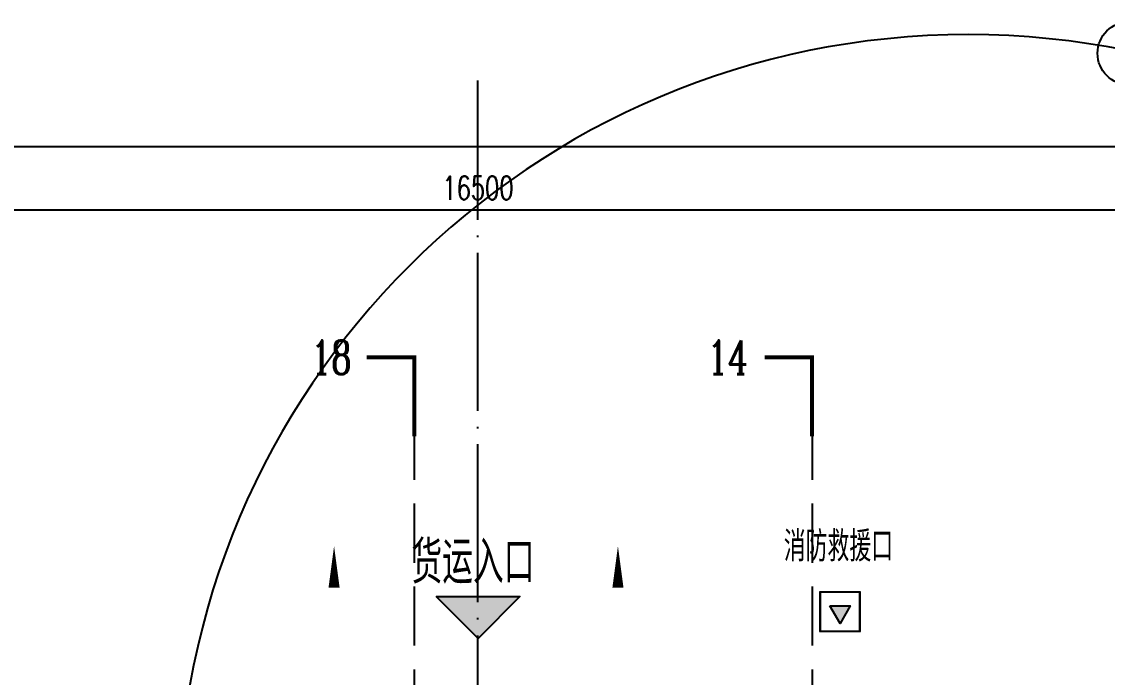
# Model space of a CAD drawing. Extents: x -821772 to -21949, y 506164 to 1049594.
# Drawn here: x -224474 to -210746, y 833929 to 842226 of the extents above; entities that cross this region are included whole.
import ezdxf
from ezdxf.xclip import XClip

# ---------------------------------------------------------------- set-up
doc = ezdxf.new("R2010")
doc.units = 0
doc.header["$LTSCALE"] = 1000
doc.header["$MEASUREMENT"] = 0
doc.header["$XCLIPFRAME"] = 2
doc.linetypes.add('10平面20250807_t3$0$DASH', pattern=[0.35, 0.25, -0.1])
doc.linetypes.add('10平面20250807_t3$0$DOTE', pattern=[2.42, 2, -0.2, 0.02, -0.2])
doc.layers.get('Defpoints').update_dxf_attribs({"color": 210})
for name, color, linetype in [('10平面20250807_t3$0$A-AXIS-D', 8, 'Continuous'), ('10平面20250807_t3$0$A-AXIS-DOTE', 8, '10平面20250807_t3$0$DOTE'), ('10平面20250807_t3$0$A-AXIS-SYMB', 8, 'Continuous'), ('10平面20250807_t3$0$A-LIN-V', 8, 'Continuous'), ('10平面20250807_t3$0$A-TEXT', 8, 'Continuous'), ('10平面20250807_t3$0$AS-WALL', 8, 'Continuous'), ('10平面20250807_t3$0$DIM_SYMB', 8, 'Continuous'), ('10平面20250807_t3$0$FH-line', 8, 'Continuous'), ('10平面20250807_t3$0$FH-tri', 8, 'Continuous'), ('10平面20250807_t3$0$PUB_TEXT', 8, 'Continuous'), ('10平面20250807_t3$0$RP-N2-01$0$$0$A-WIND-J', 8, 'Continuous'), ('10平面20250807_t3$0$RP-N2-01$0$A-WIND-J', 8, 'Continuous'), ('10平面20250807_t3$0$SB_ZF消火栓', 10, 'Continuous')]:
    doc.layers.add(name, color=color, linetype=linetype)
doc.styles.add('10平面20250807_t3$0$_TCH_DIM', font='SIMPLEX', dxfattribs={"bigfont": 'GBCBIG'})
doc.styles.add('10平面20250807_t3$0$_TCH_DIM_T3', font='SIMPLEX', dxfattribs={"width": 0.705882, "bigfont": 'GBCBIG'})
doc.styles.add('10平面20250807_t3$0$_TCH_LABEL', font='COMPLEX', dxfattribs={"bigfont": 'GBCBIG'})
doc.styles.add('10平面20250807_t3$0$A-STANDARD', font='SIMPLEX', dxfattribs={"bigfont": 'GBCBIG'})
doc.dimstyles.new('10平面20250807_t3$0$_TCH_ARCH&&100', dxfattribs={"dimtxt": 297.5, "dimasz": 100, "dimexe": 100, "dimexo": 100, "dimgap": 126.25, "dimtad": 1, "dimdec": 0, "dimzin": 0, "dimdsep": 46, "dimtxsty": '10平面20250807_t3$0$_TCH_DIM_T3', "dimblk": '10平面20250807_t3$0$_ArchTick', "dimcen": 0.09, "dimclrt": 7, "dimazin": 2, "dimtfac": 1, "dimtdec": 0, "dimtix": 1, "dimtmove": 2, "dimatfit": 3, "dimfxl": 0, "dimtolj": 1, "dimtzin": 0, "dimarcsym": 0})

# ---------------------------------------------------------------- blocks, each defined once
blk = doc.blocks.new('10平面20250807_t3$0$_ArchTick')
at = {"color": 0, "linetype": 'ByBlock', "const_width": 0.4}
blk.add_lwpolyline([(-0.5, -0.5), (0.5, 0.5)], dxfattribs=at)
blk = doc.blocks.new('*D9893')
at = {"layer": '10平面20250807_t3$0$A-AXIS-D', "color": 0, "lineweight": -2}
for p, q in [((-6218, 34220), (-6218, 35127)), ((-6218, 35027), (10282, 35027)), ((10282, 34220), (10282, 35127))]:
    blk.add_line(p, q, dxfattribs=at)
at = {"layer": 'Defpoints', "color": 0}
for p in [(10282, 35027), (-6218, 34120), (10282, 34120)]:
    blk.add_point(p, dxfattribs=at)
at = {"layer": '10平面20250807_t3$0$A-AXIS-D', "color": 0, "lineweight": -2, "xscale": 100, "yscale": 100, "zscale": 100, "rotation": 180}
blk.add_blockref('10平面20250807_t3$0$_ArchTick', (-6218, 35027), dxfattribs=at)
at = {"layer": '10平面20250807_t3$0$A-AXIS-D', "color": 0, "lineweight": -2, "xscale": 100, "yscale": 100, "zscale": 100}
blk.add_blockref('10平面20250807_t3$0$_ArchTick', (10282, 35027), dxfattribs=at)
at = {"layer": '10平面20250807_t3$0$A-AXIS-D', "color": 7, "insert": (2032, 35302), "char_height": 297.5, "attachment_point": 5, "style": '10平面20250807_t3$0$_TCH_DIM_T3'}
blk.add_mtext('\\A1;16500', dxfattribs=at)
blk = doc.blocks.new('*D10004')
at = {"layer": '10平面20250807_t3$0$A-AXIS-D', "color": 0, "lineweight": -2}
for p, q in [((-33818, 34320), (-33818, 35927)), ((92682, 34320), (92682, 35927)), ((-33818, 35827), (92682, 35827))]:
    blk.add_line(p, q, dxfattribs=at)
at = {"layer": 'Defpoints', "color": 0}
for p in [(92682, 35827), (-33818, 34220), (92682, 34220)]:
    blk.add_point(p, dxfattribs=at)
at = {"layer": '10平面20250807_t3$0$A-AXIS-D', "color": 0, "lineweight": -2, "xscale": 100, "yscale": 100, "zscale": 100, "rotation": 180}
blk.add_blockref('10平面20250807_t3$0$_ArchTick', (-33818, 35827), dxfattribs=at)
at = {"layer": '10平面20250807_t3$0$A-AXIS-D', "color": 0, "lineweight": -2, "xscale": 100, "yscale": 100, "zscale": 100}
blk.add_blockref('10平面20250807_t3$0$_ArchTick', (92682, 35827), dxfattribs=at)
at = {"layer": '10平面20250807_t3$0$A-AXIS-D', "color": 7, "insert": (29432, 36102), "char_height": 297.5, "attachment_point": 5, "style": '10平面20250807_t3$0$_TCH_DIM_T3'}
blk.add_mtext('\\A1;126500', dxfattribs=at)
blk = doc.blocks.new('10平面20250807_t3$0$JYC-1')
at = {"layer": '10平面20250807_t3$0$FH-tri'}
h = blk.add_hatch(color=2, dxfattribs=at)
h.dxf.hatch_style = 1
h.paths.add_polyline_path([(-419615, 259620), (-418365, 260870), (-418365, 259620)])
at = {"layer": '10平面20250807_t3$0$FH-tri', "color": 2}
blk.add_lwpolyline([(-419615, 259620), (-418365, 260870), (-418365, 260870), (-418365, 259620)], close=True, dxfattribs=at)
at = {"layer": '10平面20250807_t3$0$A-TEXT', "style": '10平面20250807_t3$0$A-STANDARD'}
blk.add_text('货运入口', height=900.2, rotation=45, dxfattribs=at).set_placement((-420173, 259444))
blk = doc.blocks.new('10平面20250807_t3$0$RP-N2-01$0$$0$xfjy')
at = {"layer": '10平面20250807_t3$0$RP-N2-01$0$$0$A-WIND-J'}
h = blk.add_hatch(color=256, dxfattribs=at)
h.dxf.hatch_style = 1
h.paths.add_polyline_path([(1141876, -26214), (1142135, -26214), (1142005, -25989)])
at = {"layer": '10平面20250807_t3$0$RP-N2-01$0$$0$A-WIND-J', "const_width": 25}
blk.add_lwpolyline([(1141755, -25889), (1141755, -26389), (1142255, -26389), (1142255, -25889)], close=True, dxfattribs=at)
at = {"layer": '10平面20250807_t3$0$RP-N2-01$0$$0$A-WIND-J'}
for points in [[(1141755, -26389), (1142255, -26389), (1142255, -25889), (1141755, -25889)], [(1141876, -26214), (1142135, -26214), (1142005, -25989)]]:
    blk.add_lwpolyline(points, close=True, dxfattribs=at)
blk = doc.blocks.new('10平面20250807_t3$0$RP-N2-01$0$xfjy')
at = {"layer": '10平面20250807_t3$0$RP-N2-01$0$$0$A-WIND-J'}
blk.add_blockref('10平面20250807_t3$0$RP-N2-01$0$$0$xfjy', (0, 0), dxfattribs=at)
blk = doc.blocks.new('10平面20250807_t3$0$1232')
at = {"layer": '10平面20250807_t3$0$RP-N2-01$0$A-WIND-J', "xscale": -1, "rotation": 180}
blk.add_blockref('10平面20250807_t3$0$RP-N2-01$0$xfjy', (-1356131, 808621, 0), dxfattribs=at)
at = {"layer": '10平面20250807_t3$0$A-TEXT', "style": '10平面20250807_t3$0$_TCH_DIM'}
blk.add_text('消防救援口', height=384.1, dxfattribs=at).set_placement((-214837, 835395, 0))
blk = doc.blocks.new('10平面20250807_t3$0$A$C5D961328')
at = {"layer": '10平面20250807_t3$0$A-LIN-V', "ltscale": 500}
blk.add_circle((350, 40), 10001, dxfattribs=at)
blk = doc.blocks.new('10平面20250807_t3$0$234243242332')
at = {"layer": '10平面20250807_t3$0$SB_ZF消火栓', "xscale": -1, "rotation": 180}
blk.add_blockref('10平面20250807_t3$0$A$C5D961328', (-212854, 832102), dxfattribs=at)
blk = doc.blocks.new('10平面20250807_t3$0$dote')
at = {"layer": '10平面20250807_t3$0$A-AXIS-D'}
blk.add_circle((10267.3, 37006.1), 400, dxfattribs=at)
at = {"layer": '10平面20250807_t3$0$A-AXIS-DOTE'}
blk.add_line((2032.2, -69160), (2032.2, 36662.3), dxfattribs=at)
at = {"layer": '10平面20250807_t3$0$DIM_SYMB', "linetype": '10平面20250807_t3$0$DASH', "ltscale": 3}
for p, q in [((1226.4, 32360), (1226.4, 23730)), ((6256.4, 32360), (6256.4, 23730))]:
    blk.add_line(p, q, dxfattribs=at)
at = {"layer": '10平面20250807_t3$0$DIM_SYMB', "const_width": 50}
for points in [[(626.4, 33160), (1226.4, 33160), (1226.4, 32160)], [(5656.4, 33160), (6256.4, 33160), (6256.4, 32160)]]:
    blk.add_lwpolyline(points, dxfattribs=at)
at = {"layer": '10平面20250807_t3$0$PUB_TEXT', "style": '10平面20250807_t3$0$_TCH_LABEL', "width": 0.705882}
for s, p in [('18', (-80.8, 32947.5)), ('14', (4935, 32947.5))]:
    blk.add_text(s, height=425, dxfattribs=at).set_placement(p)
at = {"layer": '10平面20250807_t3$0$A-AXIS-D'}
for base, p1, p2, picture, middle in [((92682.2, 35826.7), (-33817.8, 34220), (92682.2, 34220), '*D10004', (29432.2, 36101.7)), ((10282.2, 35026.7), (-6217.8, 34120), (10282.2, 34120), '*D9893', (2032.2, 35301.7))]:
    dim = blk.add_linear_dim(base=base, p1=p1, p2=p2, angle=0, dimstyle='10平面20250807_t3$0$_TCH_ARCH&&100', override={"dimgap": 0}, dxfattribs=at)
    dim.commit()
    dim.dimension.update_dxf_attribs({"geometry": picture, "text_midpoint": middle, "dimtype": 129})
blk = doc.blocks.new('10平面20250807_t3')
at = {"layer": '10平面20250807_t3$0$A-AXIS-SYMB'}
for points in [[(-220524.2, 834130, 0, 0, 0), (-220524.2, 835590, 0, 140, 0), (-220524.2, 835065, 0, 0, 0)], [(-216934.2, 834130, 0, 0, 0), (-216934.2, 835590, 0, 140, 0), (-216934.2, 835065, 0, 0, 0)]]:
    blk.add_lwpolyline(points, format="xyseb", dxfattribs=at)
blk.add_blockref('10平面20250807_t3$0$1232', (0, 0))
at = {"layer": '10平面20250807_t3$0$AS-WALL'}
blk.add_blockref('10平面20250807_t3$0$dote', (-220736.4, 804820), dxfattribs=at)
at = {"layer": '10平面20250807_t3$0$FH-line', "xscale": 0.6000000000000002, "yscale": 0.6000000000000002, "zscale": 0.6000000000000002, "rotation": 315.0000000000014}
blk.add_blockref('10平面20250807_t3$0$JYC-1', (-151354.2, 546777.7), dxfattribs=at)
at = {"layer": '10平面20250807_t3$0$SB_ZF消火栓', "linetype": 'Continuous'}
blk.add_blockref('10平面20250807_t3$0$234243242332', (0, 0), dxfattribs=at)

msp = doc.modelspace()

# ---------------------------------------------------------------- block references
at = {"ltscale": 100}
ref = msp.add_blockref('10平面20250807_t3', (0, 0), dxfattribs=at)
XClip(ref).set_block_clipping_path([(-386212.6353242097, 506163.79756496), (-21948.7593967821, 884998.2285294847)])

doc.saveas('drawing.dxf')
